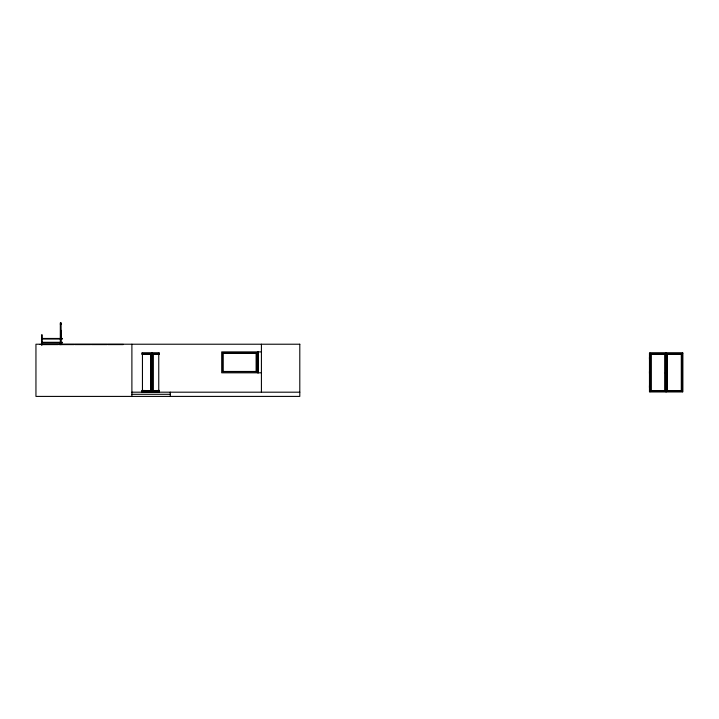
<?xml version="1.0" encoding="UTF-8"?>
<svg xmlns="http://www.w3.org/2000/svg" width="719" height="719" viewBox="0 0 719 719"><rect width="100%" height="100%" fill="white"/><g stroke="black" fill="none" stroke-linecap="round" stroke-linejoin="round"><path stroke-width="1.08" d="M60.54 330.219L60.513 340.051M665.632 373.521L665.443 372.622L665.452 373.538M258.355 353.047L257.77 353.236L257.77 371.462L258.355 371.66M142.083 354.386L150.891 354.197L142.038 354.197M159.501 390.651L152.814 390.651L159.465 390.462M222.845 371.66L222.845 353.047L222.845 371.66L256.332 371.66L256.332 353.047L222.845 353.047M256.332 371.66L256.332 353.047M650.812 354.197L665.201 354.197L650.812 354.197L650.812 390.651L665.201 390.651L665.201 354.197M667.124 354.197L681.513 354.197L667.124 354.197L667.124 390.651L681.513 390.651L681.513 354.197M650.812 390.651L665.201 390.651M667.124 390.651L681.513 390.651M151.08 372.64L151.179 373.574L151.233 372.622M60.333 324.449L61.07 324.449M41.9 338.46L62.427 338.46L62.427 339.035L41.9 339.035M41.711 342.298L62.427 342.298L62.427 342.873L41.711 342.873M39.976 344.41L40.561 344.41M42.286 344.41L58.212 344.41M58.59 344.41L74.515 344.41M74.902 344.41L90.828 344.41M91.214 344.41L107.14 344.41M107.526 344.41L123.452 344.41M42.475 344.599L58.014 344.599M58.787 344.599L74.327 344.599M75.1 344.599L90.639 344.599M91.403 344.599L106.951 344.599M107.715 344.599L123.264 344.599M261.419 351.897L221.695 351.897L221.695 372.81L261.419 372.81M141.679 353.047L159.465 353.047M142.065 353.236L159.465 353.236M223.043 353.236L256.144 353.236M649.85 353.236L682.475 353.236M152.814 390.651L152.814 354.197L159.456 354.197M152.814 354.197L159.465 354.386M649.473 357.262L649.473 359.185M223.043 371.462L256.144 371.462M649.473 371.462L649.473 373.386M649.473 385.663L649.473 387.586M141.985 390.462L150.891 390.651L141.931 390.651M142.065 391.612L159.465 391.612M649.85 391.612L682.475 391.612M141.679 391.801L159.465 391.801M131.892 392.188L299.796 392.188M131.892 394.3L170.268 394.3M60.836 330.192L60.899 340.051M682.475 353.047L682.475 391.801M681.324 354.386L681.324 390.462M667.313 354.386L667.313 390.462M666.549 353.047L666.549 391.801M665.776 353.047L665.776 391.801M665.012 354.386L665.012 390.462M651.001 354.386L651.001 390.462M649.85 353.047L649.85 391.801M261.419 344.221L261.419 392.188M258.355 351.897L258.355 372.81M258.112 351.897L258.112 372.81M257.483 351.897L257.483 372.81M170.268 392.188L170.268 396.412M158.755 353.236L158.755 392.188M153.003 354.386L153.003 390.462M152.23 353.047L152.23 391.801M151.466 353.047L151.466 391.801M150.891 354.197L150.891 390.651M150.702 354.386L150.702 390.462M142.452 353.236L142.452 392.188M131.892 344.221L131.892 396.412M61.088 322.975L61.088 344.653M60.324 322.975L60.324 344.653M41.9 345.174L41.9 334.623L41.711 345.048M61.034 323.164L60.333 323.137L61.034 323.173M299.796 344.221L35.95 344.221L35.95 396.412L299.796 396.412L299.796 344.221M682.861 353.047L649.473 353.047L649.473 391.801L682.861 391.801L682.861 353.047"/></g></svg>
